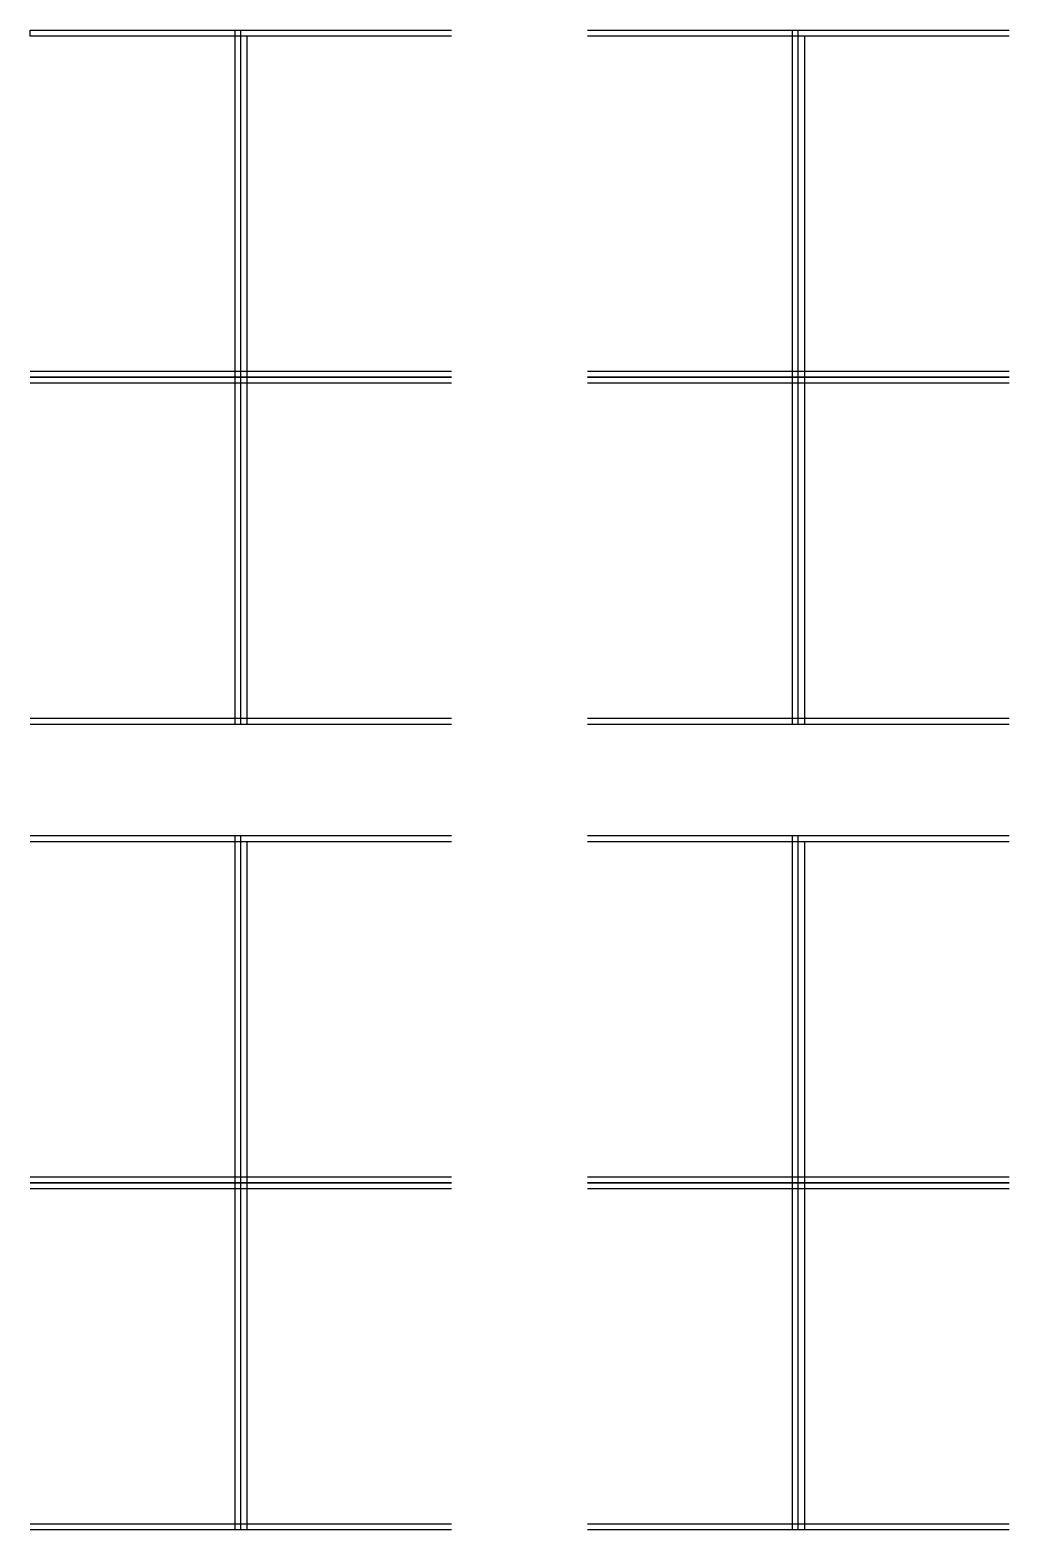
# Model space of a CAD drawing. Header units: inches. Extents: x 35258 to 134537, y 25067 to 83300.
# Drawn here: x 134347.8 to 134537.4, y 83009.1 to 83299.6 of the extents above; entities that cross this region are included whole.
import ezdxf

# ---------------------------------------------------------------- set-up
doc = ezdxf.new("R2010")
doc.units = ezdxf.units.IN
doc.header["$LTSCALE"] = 5
doc.header["$MEASUREMENT"] = 0

msp = doc.modelspace()

# ---------------------------------------------------------------- linework, layer by layer
for p, q in [((134347.78, 83299.56), (134429.44, 83299.56)), ((134347.78, 83298.38), (134347.78, 83299.56)), ((134429.44, 83298.38), (134347.78, 83298.38)), ((134387.43, 83299.56), (134387.43, 83165.13)), ((134388.61, 83165.13), (134388.61, 83299.56)), ((134389.78, 83298.38), (134389.78, 83165.13)), ((134455.77, 83299.56), (134537.43, 83299.56)), ((134537.43, 83298.38), (134455.77, 83298.38)), ((134495.42, 83299.56), (134495.42, 83165.13)), ((134496.6, 83165.13), (134496.6, 83299.56)), ((134497.78, 83298.38), (134497.78, 83165.13)), ((134347.78, 83233.52), (134429.44, 83233.52)), ((134455.77, 83233.52), (134537.43, 83233.52)), ((134347.78, 83232.34), (134429.44, 83232.34)), ((134429.44, 83232.34), (134347.78, 83232.34)), ((134429.44, 83231.17), (134347.78, 83231.17)), ((134455.77, 83232.34), (134537.43, 83232.34)), ((134537.43, 83232.34), (134455.77, 83232.34)), ((134537.43, 83231.17), (134455.77, 83231.17)), ((134347.78, 83166.31), (134429.44, 83166.31)), ((134429.44, 83165.13), (134347.78, 83165.13)), ((134455.77, 83166.31), (134537.43, 83166.31)), ((134537.43, 83165.13), (134455.77, 83165.13)), ((134347.78, 83143.58), (134429.44, 83143.58)), ((134387.43, 83143.58), (134387.43, 83009.15)), ((134388.61, 83009.15), (134388.61, 83143.58)), ((134455.77, 83143.58), (134537.43, 83143.58)), ((134495.42, 83143.58), (134495.42, 83009.15)), ((134496.6, 83009.15), (134496.6, 83143.58)), ((134429.44, 83142.4), (134347.78, 83142.4)), ((134389.79, 83142.4), (134389.79, 83009.15)), ((134537.43, 83142.4), (134455.77, 83142.4)), ((134497.78, 83142.4), (134497.78, 83009.15)), ((134347.78, 83077.54), (134429.44, 83077.54)), ((134347.78, 83076.36), (134429.44, 83076.36)), ((134429.44, 83076.36), (134347.78, 83076.36)), ((134455.77, 83077.54), (134537.43, 83077.54)), ((134455.77, 83076.36), (134537.43, 83076.36)), ((134537.43, 83076.36), (134455.77, 83076.36)), ((134429.44, 83075.18), (134347.78, 83075.18)), ((134537.43, 83075.18), (134455.77, 83075.18)), ((134347.78, 83010.32), (134429.44, 83010.32)), ((134455.77, 83010.32), (134537.43, 83010.32)), ((134429.44, 83009.15), (134347.78, 83009.15)), ((134537.43, 83009.15), (134455.77, 83009.15))]:
    msp.add_line(p, q)

doc.saveas('drawing.dxf')
